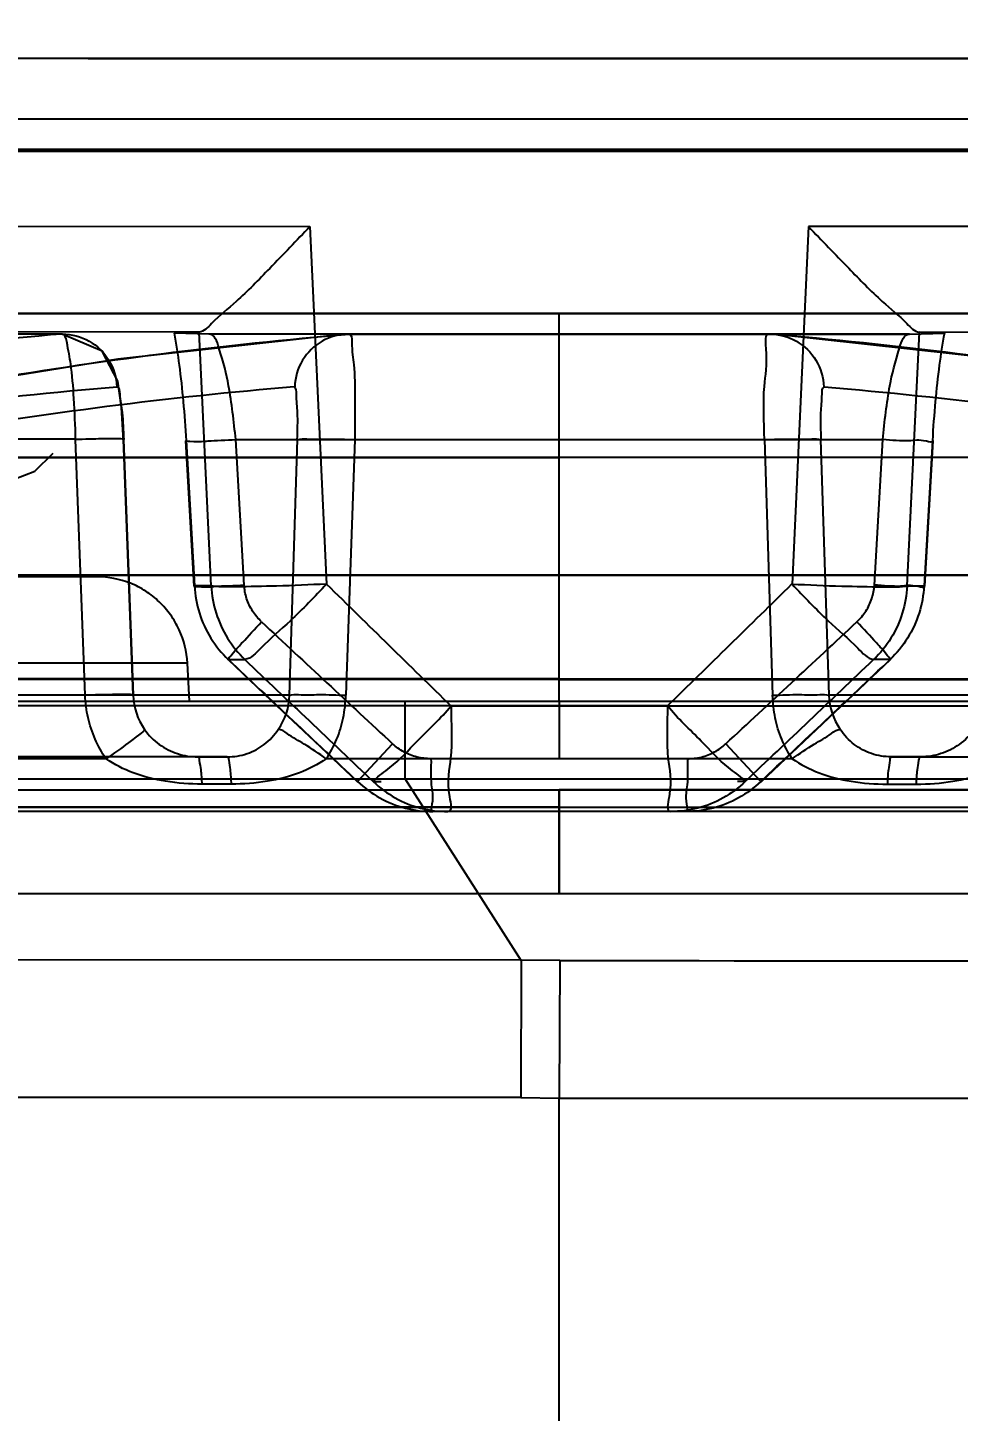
# Model space of a CAD drawing. Header units: millimetres. Extents: x 687 to 1107, y -116 to 478.
# Drawn here: x 830.842 to 831.863, y 376.688 to 378.206 of the extents above; entities that cross this region are included whole.
import ezdxf

# ---------------------------------------------------------------- set-up
doc = ezdxf.new("R2010")
doc.units = ezdxf.units.MM
doc.header["$LTSCALE"] = 0.1
doc.layers.add('DIM', color=3, linetype='Continuous')
doc.styles.get("Standard").update_dxf_attribs({"font": 'arial.ttf'})
doc.dimstyles.new('ISO-25', dxfattribs={"dimtxt": 2.5, "dimasz": 2.5, "dimexe": 1.25, "dimexo": 0.625, "dimtad": 1, "dimlfac": 5, "dimtxsty": 'Standard', "dimcen": 2.5, "dimadec": 0, "dimazin": 0, "dimtfac": 1, "dimtmove": 0, "dimatfit": 3, "dimfxl": 0, "dimarcsym": 0})

# ---------------------------------------------------------------- blocks, each defined once
blk = doc.blocks.new('*D67')
at = {"layer": 'Defpoints', "color": 0}
for p in [(831.4252, 395.8247), (883.897, -59.5354), (893.1679, -59.5354)]:
    blk.add_point(p, dxfattribs=at)
at = {"layer": 'DIM', "color": 0, "lineweight": -2}
for p, q in [((832.0502, 395.8247), (894.4179, 395.8247)), ((893.1679, 393.3247), (893.1679, -57.0354)), ((884.522, -59.5354), (894.4179, -59.5354))]:
    blk.add_line(p, q, dxfattribs=at)
at = {"layer": 'DIM', "color": 0}
for points in [[(892.7512, 393.3247), (893.5845, 393.3247), (893.1679, 395.8247)], [(892.7512, -57.0354), (893.5845, -57.0354), (893.1679, -59.5354)]]:
    blk.add_solid(points, dxfattribs=at)
at = {"layer": 'DIM', "color": 0, "insert": (890.9041, 168.1447), "char_height": 2.5, "attachment_point": 5, "rotation": 90}
blk.add_mtext('(2280)', dxfattribs=at)

msp = doc.modelspace()

# ---------------------------------------------------------------- linework, layer by layer
for p, q in [((831.0304, 378.1719), (830.4014, 378.1722)), ((827.0251, 378.1056), (835.8253, 378.1056)), ((830.5867, 377.9878), (831.1516, 377.9875)), ((831.1516, 377.9875), (831.1698, 377.5952)), ((831.6987, 377.9875), (831.6807, 377.5952)), ((832.2639, 377.9877), (831.6987, 377.9875)), ((841.4254, 377.8911), (831.4252, 377.892)), ((831.4252, 377.7339), (831.4252, 377.8919)), ((831.4252, 377.8919), (843.5936, 377.8905)), ((831.4252, 377.7341), (831.4252, 377.8918)), ((829.687, 377.8705), (830.8799, 377.8695)), ((831.03, 377.8717), (830.6736, 377.8719)), ((831.0027, 377.8704), (831.03, 377.8717)), ((831.0407, 377.8694), (831.0027, 377.8704)), ((831.0434, 377.5931), (831.03, 377.8715)), ((831.1946, 377.8694), (831.0407, 377.8694)), ((831.1946, 377.8694), (831.8097, 377.8694)), ((831.807, 377.5931), (831.8204, 377.8715)), ((831.8097, 377.8694), (831.8478, 377.8704)), ((831.8478, 377.8704), (831.8204, 377.8717)), ((831.8205, 377.8717), (832.1769, 377.8719)), ((830.8945, 377.7541), (829.7342, 377.7541)), ((830.9051, 377.4731), (830.8945, 377.7537)), ((830.9469, 377.7537), (830.9575, 377.4731)), ((830.9578, 377.4733), (830.9472, 377.7538)), ((831.0152, 377.7523), (831.0243, 377.5928)), ((831.0158, 377.7526), (831.0249, 377.5931)), ((831.0702, 377.7536), (831.7802, 377.7536)), ((831.0795, 377.5941), (831.0702, 377.7536)), ((831.1292, 377.4731), (831.1381, 377.7536)), ((831.2009, 377.7536), (831.1911, 377.4732)), ((831.6503, 377.7536), (831.6594, 377.4732)), ((831.7213, 377.4731), (831.7124, 377.7536)), ((831.771, 377.5941), (831.7802, 377.7536)), ((831.8347, 377.7526), (831.8255, 377.5931)), ((831.8352, 377.7523), (831.8261, 377.5928)), ((831.4252, 377.4668), (831.4252, 377.734)), ((831.4252, 377.4666), (831.4252, 377.7335)), ((829.6432, 377.6047), (831.4252, 377.6048)), ((831.4252, 377.6048), (829.9599, 377.6047)), ((831.4252, 377.4911), (831.4252, 377.6048)), ((831.4252, 377.4911), (831.4252, 377.6048)), ((831.4252, 377.6048), (832.8906, 377.6047)), ((833.2073, 377.6047), (831.4252, 377.6048)), ((830.9179, 377.6032), (830.5535, 377.6032)), ((831.0434, 377.5931), (831.0249, 377.5931)), ((831.807, 377.5931), (831.8255, 377.5931)), ((831.0621, 377.5123), (831.0803, 377.5123)), ((831.7883, 377.5123), (831.7702, 377.5123)), ((831.0174, 377.5084), (830.5641, 377.5084)), ((831.0196, 377.4667), (831.0174, 377.5084)), ((831.4252, 377.4906), (824.8723, 377.4906)), ((831.4252, 377.4911), (829.9524, 377.4911)), ((831.4252, 377.4911), (832.8981, 377.4911)), ((831.4252, 377.4906), (837.9782, 377.4906)), ((805.1117, 377.4667), (857.667, 377.4666)), ((830.9575, 377.4731), (808.817, 377.4731)), ((820.4265, 377.4666), (857.7392, 377.4666)), ((831.1292, 377.4731), (829.8926, 377.4731)), ((831.256, 377.3816), (831.2563, 377.4667)), ((831.4253, 377.4669), (831.4253, 377.4047)), ((857.0534, 377.4731), (831.7213, 377.4731)), ((831.544, 377.4614), (829.456, 377.4615)), ((831.3065, 377.4614), (833.3945, 377.4614)), ((831.4252, 377.4666), (831.4252, 377.4044)), ((831.204, 377.3785), (831.2424, 377.4199)), ((831.6464, 377.3785), (831.6081, 377.4199)), ((831.061, 377.4056), (805.7888, 377.4056)), ((830.9279, 377.4035), (829.0467, 377.4035)), ((831.0286, 377.4056), (831.061, 377.4056)), ((831.6809, 377.4035), (831.1695, 377.4035)), ((831.7894, 377.4056), (857.0617, 377.4056)), ((831.8219, 377.4056), (831.7894, 377.4056)), ((821.702, 377.3814), (831.256, 377.3815)), ((831.0652, 377.3756), (831.0333, 377.3756)), ((831.2211, 377.3785), (831.2298, 377.3785)), ((831.256, 377.3816), (840.1165, 377.3819)), ((831.3835, 377.1822), (831.256, 377.3816)), ((831.6294, 377.3785), (831.6207, 377.3785)), ((831.7853, 377.3756), (831.8171, 377.3756)), ((824.8072, 377.3693), (831.4252, 377.3693)), ((829.8911, 377.3693), (832.9593, 377.3693)), ((838.0432, 377.3693), (831.4252, 377.3693)), ((831.4252, 377.3693), (831.4252, 377.3071)), ((831.4252, 377.3693), (831.4252, 377.3071)), ((831.4252, 377.2556), (831.4252, 377.3693)), ((831.4252, 377.3504), (821.43, 377.3504)), ((821.43, 377.3503), (841.4205, 377.3503)), ((835.7328, 377.3456), (827.1176, 377.3456)), ((831.4252, 377.3503), (831.4252, 377.2556)), ((831.4252, 377.3503), (831.4252, 377.2556)), ((821.425, 377.2556), (841.4255, 377.2556)), ((831.3835, 377.1827), (821.6887, 377.1843)), ((831.3835, 377.1825), (831.383, 377.0319)), ((831.4257, 377.1821), (831.3835, 377.1825)), ((831.4257, 377.1821), (831.4252, 377.0311)), ((830.3086, 377.0321), (831.383, 377.0322)), ((831.383, 377.0319), (831.4252, 377.0311)), ((831.4252, 377.0311), (843.6051, 377.0315)), ((831.4252, 376.0851), (831.4252, 377.0311))]:
    msp.add_line(p, q)
for points in [[(832.4548, 378.1722), (831.7315, 378.1719), (830.9967, 378.1719), (830.2642, 378.1723), (829.569, 378.1732), (828.9286, 378.1742), (828.3745, 378.1754), (827.9233, 378.1765), (827.5919, 378.1774), (827.3894, 378.178), (827.3224, 378.1782)], [(835.5288, 378.1782), (835.194, 378.1772), (834.8072, 378.1762), (834.3068, 378.175), (833.7187, 378.1739), (833.0686, 378.1729), (832.3891, 378.1722), (831.7, 378.1719)], [(830.88, 377.8695), (830.2728, 377.8699), (829.6874, 377.8705)], [(831.1896, 377.8692), (830.941, 377.842), (830.6917, 377.8018), (830.4418, 377.7483), (830.1914, 377.6815), (829.9403, 377.6015)], [(830.9472, 377.7522), (830.9448, 377.7887), (830.9407, 377.8176), (830.9238, 377.8506), (830.8799, 377.8695)], [(831.6558, 377.8694), (831.348, 377.8694), (831.0408, 377.8694)], [(831.8097, 377.8694), (831.5022, 377.8694), (831.1946, 377.8694)], [(832.9101, 377.6015), (832.6591, 377.6815), (832.4087, 377.7483), (832.1588, 377.8018), (831.9095, 377.842), (831.6608, 377.8692)], [(831.8347, 377.7526), (831.8348, 377.7525), (831.835, 377.7525), (831.8351, 377.7524), (831.8352, 377.7524), (831.8352, 377.7523), (831.8352, 377.7523)], [(829.6597, 377.6747), (829.7568, 377.6754), (829.8509, 377.6762), (829.9416, 377.6772), (830.0286, 377.6784), (830.1117, 377.6796), (830.1907, 377.681), (830.2653, 377.6824), (830.3356, 377.684), (830.4012, 377.6856), (830.4623, 377.6873), (830.5185, 377.6891), (830.5698, 377.6909), (830.616, 377.6928), (830.6574, 377.6947), (830.6938, 377.6966), (830.7254, 377.6985), (830.7526, 377.7005), (830.7752, 377.7025), (830.7947, 377.7046), (830.8097, 377.7068), (830.8272, 377.7103), (830.8499, 377.7191), (830.8698, 377.7387)], [(831.0456, 377.5928), (831.0452, 377.5928), (831.0448, 377.5929), (831.0444, 377.5929), (831.044, 377.593), (831.0437, 377.593), (831.0434, 377.5931)], [(831.8049, 377.5928), (831.8053, 377.5928), (831.8057, 377.5929), (831.8061, 377.5929), (831.8064, 377.593), (831.8068, 377.593), (831.807, 377.5931)], [(831.8255, 377.5931), (831.8257, 377.593), (831.8259, 377.593), (831.826, 377.593), (831.8261, 377.5929), (831.8261, 377.5929), (831.8261, 377.5928)], [(831.0618, 377.5123), (831.1092, 377.4675), (831.1565, 377.4229), (831.2038, 377.3783)], [(831.6467, 377.3783), (831.694, 377.4229), (831.7413, 377.4675), (831.7886, 377.5123)], [(831.2211, 377.3785), (831.2212, 377.3787), (831.2214, 377.3789), (831.2215, 377.3791), (831.2218, 377.3793), (831.222, 377.3795), (831.2223, 377.3798)], [(831.6294, 377.3785), (831.6292, 377.3787), (831.6291, 377.3789), (831.6289, 377.3791), (831.6287, 377.3793), (831.6285, 377.3795), (831.6282, 377.3798)]]:
    msp.add_lwpolyline(points)
for centre, radius, start, end in [((889.2678, 436.8273), 82.9688, 225.553815, 225.68591), ((773.2243, 437.1714), 83.4653, 314.325106, 314.45643), ((888.4425, 439.0647), 84.0948, 227.007911, 227.141785), ((774.4079, 439.0647), 84.0948, 312.858215, 312.992089), ((888.7199, 438.5047), 83.9315, 226.609872, 226.743014), ((886.4929, 435.6794), 80.3366, 226.389248, 226.52779), ((775.7672, 436.3039), 81.1959, 313.471354, 313.608435), ((774.1305, 438.5048), 83.9315, 313.256986, 313.390128), ((831.0282, 377.476), 0.0707, 182.3433, 214.8009), ((831.0596, 377.4752), 0.0697, 325.398, 358.3284), ((831.7909, 377.4752), 0.0697, 181.6716, 214.6021)]:
    msp.add_arc(centre, radius, start, end)
for points, knots in [([(829.4458, 378.1733), (829.2134, 378.1737), (828.781, 378.1745), (828.2263, 378.1757), (827.7411, 378.177), (827.5531, 378.1775), (827.2747, 378.1783), (827.4648, 378.1777), (827.6493, 378.1772), (828.0618, 378.1761), (828.5819, 378.1749), (829.2388, 378.1736), (829.9833, 378.1726), (830.7901, 378.1719), (831.6203, 378.1718), (832.1784, 378.172), (832.4549, 378.1722)], [0, 0, 0, 0, 0.096063, 0.176506, 0.237624, 0.276706, 0.292628, 0.300782, 0.33267, 0.386698, 0.460856, 0.552258, 0.656667, 0.769243, 0.885677, 1, 1, 1, 1]), ([(830.4012, 378.1722), (830.5329, 378.1721), (830.7974, 378.172), (831.196, 378.1718), (831.5969, 378.1718), (832.1246, 378.172), (832.7628, 378.1725), (833.6599, 378.1737), (834.4588, 378.1753), (835.0584, 378.1768), (835.3756, 378.1777), (835.4554, 378.178), (835.5321, 378.1782), (835.5116, 378.1781), (835.4485, 378.178), (835.3112, 378.1776), (835.1395, 378.1771), (834.8674, 378.1764), (834.4509, 378.1753), (833.931, 378.1742), (833.5693, 378.1736), (833.4049, 378.1734)], [0, 0, 0, 0, 0.054489, 0.109391, 0.164875, 0.220309, 0.327687, 0.428509, 0.593007, 0.650656, 0.688928, 0.706139, 0.707064, 0.7075, 0.712476, 0.738552, 0.759254, 0.785065, 0.850453, 0.931931, 1, 1, 1, 1]), ([(829.4942, 378.0699), (829.2661, 378.0699), (828.8429, 378.0701), (828.3008, 378.0702), (827.8285, 378.0705), (827.6459, 378.0708), (827.3775, 378.071), (827.5619, 378.0718), (827.741, 378.0716), (828.1428, 378.0721), (828.649, 378.0722), (829.288, 378.0723), (830.0144, 378.0724), (830.8028, 378.0725), (831.615, 378.0724), (832.1599, 378.0724), (832.4296, 378.0724)], [0, 0, 0, 0, 0.096673, 0.177125, 0.238103, 0.276956, 0.292592, 0.300724, 0.332443, 0.386438, 0.46049, 0.551599, 0.655637, 0.768974, 0.885666, 1, 1, 1, 1]), ([(832.9767, 378.0723), (833.2089, 378.0722), (833.6436, 378.0722), (834.25, 378.0719), (834.7308, 378.0718), (835.1173, 378.0714), (835.288, 378.0715), (835.4717, 378.0708), (835.2251, 378.0704), (835.0529, 378.0704), (834.6187, 378.0701), (834.1167, 378.0699), (833.4861, 378.0698), (832.7793, 378.0697), (832.0134, 378.0697), (831.2225, 378.0697), (830.6907, 378.0697), (830.4265, 378.0697)], [0, 0, 0, 0, 0.093455, 0.175451, 0.242466, 0.291425, 0.320802, 0.328894, 0.342501, 0.376637, 0.43011, 0.500618, 0.585547, 0.681552, 0.785914, 0.893644, 1, 1, 1, 1]), ([(831.1516, 377.9875), (831.1371, 377.972), (831.1104, 377.9445), (831.0748, 377.9076), (831.0485, 377.8867), (831.0355, 377.8722), (831.03, 377.8715)], [0, 0, 0, 0, 0.378419, 0.68606, 0.901289, 1, 1, 1, 1]), ([(831.6987, 377.9875), (831.7133, 377.972), (831.7401, 377.9447), (831.7756, 377.9077), (831.8019, 377.8867), (831.8149, 377.8722), (831.8204, 377.8715)], [0, 0, 0, 0, 0.378395, 0.685831, 0.901159, 1, 1, 1, 1]), ([(805.4272, 377.8881), (805.4559, 377.8885), (805.567, 377.8896), (805.8117, 377.8904), (806.2279, 377.8901), (806.6938, 377.8898), (807.1839, 377.8896), (807.6612, 377.8895), (808.2291, 377.8893), (808.899, 377.8891), (809.6756, 377.889), (810.5572, 377.8891), (811.5332, 377.8892), (812.5872, 377.8893), (813.6995, 377.8896), (815.2475, 377.8899), (817.2219, 377.8903), (819.6116, 377.8908), (822.779, 377.8913), (826.7179, 377.8918), (829.8553, 377.892), (831.4252, 377.8919)], [0, 0, 0, 0, 0.003316, 0.012819, 0.028238, 0.05134, 0.06659, 0.084788, 0.106415, 0.132125, 0.162092, 0.196026, 0.233859, 0.274706, 0.31765, 0.362212, 0.45334, 0.545477, 0.637971, 0.818839, 1, 1, 1, 1]), ([(831.4252, 377.8919), (829.8246, 377.8919), (826.6265, 377.8918), (822.6324, 377.8913), (819.4461, 377.8908), (817.0732, 377.8903), (815.1098, 377.8899), (813.5656, 377.8895), (812.4547, 377.8893), (811.4038, 377.8892), (810.1795, 377.889), (809.0872, 377.8891), (808.1376, 377.8894), (807.4523, 377.8895), (806.7913, 377.8898), (806.1851, 377.8902), (805.8161, 377.8903), (805.6094, 377.8898), (805.5079, 377.8894), (805.4519, 377.8886), (805.4282, 377.8881)], [0, 0, 0, 0, 0.184709, 0.369058, 0.46091, 0.552392, 0.642886, 0.687488, 0.730587, 0.771088, 0.808757, 0.87187, 0.897136, 0.918337, 0.950956, 0.973411, 0.988287, 0.993534, 0.997269, 1, 1, 1, 1]), ([(830.8799, 377.8695), (830.7422, 377.8581), (830.4653, 377.8229), (830.0518, 377.7341), (829.7792, 377.6516), (829.6432, 377.6047)], [0, 0, 0, 0, 0.326945, 0.659506, 1, 1, 1, 1]), ([(829.9599, 377.6047), (830.0956, 377.6516), (830.3677, 377.734), (830.7806, 377.8228), (831.0571, 377.858), (831.1946, 377.8694)], [0, 0, 0, 0, 0.340376, 0.672933, 1, 1, 1, 1]), ([(830.8945, 377.7541), (830.8942, 377.769), (830.8931, 377.7958), (830.8902, 377.8339), (830.8862, 377.8533), (830.8831, 377.8697), (830.8799, 377.8695)], [0, 0, 0, 0, 0.381309, 0.70324, 0.917589, 1, 1, 1, 1]), ([(830.8799, 377.8695), (830.8901, 377.8695), (830.9107, 377.864), (830.9333, 377.842), (830.9393, 377.8217), (830.9396, 377.8116)], [0, 0, 0, 0, 0.336299, 0.666888, 1, 1, 1, 1]), ([(831.0027, 377.8704), (831.0048, 377.8588), (831.0086, 377.8339), (831.0129, 377.7945), (831.015, 377.7669), (831.0158, 377.7526)], [0, 0, 0, 0, 0.29823, 0.637805, 1, 1, 1, 1]), ([(831.0702, 377.7536), (831.0682, 377.7734), (831.0642, 377.8095), (831.0556, 377.8429), (831.047, 377.8697), (831.0407, 377.8694)], [0, 0, 0, 0, 0.492046, 0.845291, 1, 1, 1, 1]), ([(831.1946, 377.8694), (831.1844, 377.8694), (831.1638, 377.864), (831.1412, 377.8419), (831.1352, 377.8216), (831.1349, 377.8115)], [0, 0, 0, 0, 0.336195, 0.665258, 1, 1, 1, 1]), ([(831.1946, 377.8694), (831.1976, 377.8697), (831.1973, 377.8517), (831.201, 377.8338), (831.2009, 377.795), (831.2012, 377.7684), (831.2009, 377.7536)], [0, 0, 0, 0, 0.077773, 0.293598, 0.617416, 1, 1, 1, 1]), ([(831.6503, 377.7536), (831.65, 377.773), (831.6481, 377.8104), (831.6546, 377.8383), (831.6507, 377.8699), (831.6559, 377.8694)], [0, 0, 0, 0, 0.501391, 0.864824, 1, 1, 1, 1]), ([(832.8906, 377.6047), (832.7548, 377.6516), (832.4828, 377.734), (832.0699, 377.8228), (831.7934, 377.858), (831.6559, 377.8694)], [0, 0, 0, 0, 0.340363, 0.672922, 1, 1, 1, 1]), ([(831.6559, 377.8694), (831.6661, 377.8694), (831.6866, 377.864), (831.7092, 377.842), (831.7152, 377.8216), (831.7156, 377.8115)], [0, 0, 0, 0, 0.336197, 0.665259, 1, 1, 1, 1]), ([(831.7802, 377.7536), (831.7823, 377.7734), (831.7862, 377.8095), (831.7949, 377.8429), (831.8035, 377.8697), (831.8097, 377.8694)], [0, 0, 0, 0, 0.49206, 0.845307, 1, 1, 1, 1]), ([(831.8478, 377.8704), (831.8456, 377.8588), (831.8418, 377.8339), (831.8375, 377.7945), (831.8355, 377.7669), (831.8347, 377.7526)], [0, 0, 0, 0, 0.298224, 0.637799, 1, 1, 1, 1]), ([(829.7033, 377.5469), (829.8385, 377.5936), (830.1102, 377.6762), (830.5238, 377.7649), (830.8015, 377.8002), (830.94, 377.8116)], [0, 0, 0, 0, 0.338632, 0.67119, 1, 1, 1, 1]), ([(831.1345, 377.8115), (830.9971, 377.8001), (830.7208, 377.7646), (830.3079, 377.6757), (830.0357, 377.5937), (829.8999, 377.5469)], [0, 0, 0, 0, 0.326868, 0.659448, 1, 1, 1, 1]), ([(830.94, 377.8116), (830.9425, 377.8104), (830.943, 377.7985), (830.9464, 377.7811), (830.9469, 377.7636), (830.9473, 377.7537)], [0, 0, 0, 0, 0.141618, 0.491613, 1, 1, 1, 1]), ([(831.1378, 377.7536), (831.138, 377.7635), (831.1388, 377.7809), (831.1366, 377.7983), (831.1369, 377.8102), (831.1345, 377.8115)], [0, 0, 0, 0, 0.50798, 0.858893, 1, 1, 1, 1]), ([(831.7127, 377.7536), (831.7124, 377.7635), (831.7117, 377.7809), (831.7138, 377.7983), (831.7135, 377.8102), (831.7159, 377.8115)], [0, 0, 0, 0, 0.507764, 0.858759, 1, 1, 1, 1]), ([(831.7159, 377.8115), (831.8533, 377.8001), (832.1297, 377.7646), (832.5425, 377.6757), (832.8148, 377.5936), (832.9506, 377.5469)], [0, 0, 0, 0, 0.326866, 0.659446, 1, 1, 1, 1]), ([(830.9469, 377.7537), (830.9485, 377.7543), (830.9313, 377.7546), (830.9233, 377.7544), (830.9039, 377.754), (830.8945, 377.7537)], [0, 0, 0, 0, 0.098498, 0.462553, 1, 1, 1, 1]), ([(831.0158, 377.7526), (831.0144, 377.7522), (831.0315, 377.7511), (831.0394, 377.7527), (831.0602, 377.7531), (831.0702, 377.7536)], [0, 0, 0, 0, 0.079196, 0.44719, 1, 1, 1, 1]), ([(831.1381, 377.7536), (831.1413, 377.7548), (831.1528, 377.7538), (831.1734, 377.7547), (831.191, 377.7539), (831.2009, 377.7536)], [0, 0, 0, 0, 0.163538, 0.526739, 1, 1, 1, 1]), ([(831.6503, 377.7536), (831.6601, 377.7539), (831.6775, 377.7547), (831.6979, 377.7538), (831.7092, 377.7548), (831.7124, 377.7536)], [0, 0, 0, 0, 0.473538, 0.837201, 1, 1, 1, 1]), ([(831.8352, 377.7523), (831.8351, 377.7499), (831.8213, 377.7543), (831.8075, 377.7508), (831.7898, 377.7531), (831.7802, 377.7536)], [0, 0, 0, 0, 0.129116, 0.477571, 1, 1, 1, 1]), ([(831.4252, 377.7339), (829.8525, 377.734), (826.7095, 377.7339), (822.7635, 377.7333), (819.5885, 377.7328), (817.1861, 377.7323), (815.1948, 377.7319), (813.6261, 377.7315), (812.4931, 377.7313), (811.4166, 377.7311), (810.4186, 377.731), (809.5169, 377.731), (808.7233, 377.7311), (808.0401, 377.7313), (807.4627, 377.7314), (806.9788, 377.7316), (806.4834, 377.7318), (806.0134, 377.7321), (805.5942, 377.7324), (805.348, 377.7316), (805.2362, 377.7304), (805.2072, 377.73)], [0, 0, 0, 0, 0.179962, 0.359634, 0.45152, 0.543268, 0.634528, 0.679372, 0.722767, 0.764173, 0.802546, 0.836968, 0.867354, 0.893349, 0.915139, 0.933429, 0.948721, 0.971826, 0.987203, 0.996684, 1, 1, 1, 1]), ([(806.3684, 377.7319), (806.4096, 377.7319), (806.7368, 377.7317), (807.2507, 377.7315), (807.9465, 377.7314), (808.9156, 377.731), (810.0319, 377.731), (811.284, 377.7311), (812.3576, 377.7313), (813.4898, 377.7315), (815.0553, 377.7318), (817.0363, 377.7322), (819.4224, 377.7328), (822.6166, 377.7333), (826.6179, 377.7338), (829.8217, 377.734), (831.4252, 377.7339)], [0, 0, 0, 0, 0.004927, 0.039182, 0.061525, 0.088237, 0.155208, 0.195173, 0.23815, 0.283745, 0.330729, 0.425586, 0.520932, 0.616407, 0.808018, 1, 1, 1, 1]), ([(857.6429, 377.7311), (857.6137, 377.7314), (857.5013, 377.7323), (857.2544, 377.7327), (856.8333, 377.7322), (856.1987, 377.7319), (855.5054, 377.7316), (854.7851, 377.7315), (854.0935, 377.7313), (853.289, 377.7312), (852.3759, 377.7312), (851.3669, 377.7313), (849.8863, 377.7316), (847.9514, 377.732), (845.5837, 377.7325), (843.1959, 377.733), (838.4753, 377.7338), (834.5514, 377.7341), (831.4252, 377.7341)], [0, 0, 0, 0, 0.003341, 0.012853, 0.028259, 0.051526, 0.085469, 0.107588, 0.133947, 0.164607, 0.199639, 0.238433, 0.280071, 0.36906, 0.459836, 0.550999, 0.642288, 1, 1, 1, 1]), ([(857.6424, 377.731), (857.6185, 377.7315), (857.5621, 377.7322), (857.4597, 377.7323), (857.3228, 377.7324), (857.1463, 377.7323), (856.8191, 377.7322), (856.2643, 377.7318), (855.5951, 377.7316), (854.8991, 377.7314), (853.9293, 377.7311), (852.8121, 377.7311), (851.5592, 377.7312), (850.0913, 377.7314), (848.1565, 377.7318), (845.7719, 377.7323), (843.353, 377.7329), (840.1149, 377.7334), (836.139, 377.7339), (832.972, 377.734), (831.4252, 377.734)], [0, 0, 0, 0, 0.002727, 0.006459, 0.011716, 0.018388, 0.026663, 0.049154, 0.081868, 0.10324, 0.128805, 0.192834, 0.231084, 0.272172, 0.360805, 0.452485, 0.545039, 0.637599, 0.823011, 1, 1, 1, 1]), ([(831.0172, 377.5084), (831.0165, 377.521), (831.0118, 377.5398), (830.9991, 377.5617), (830.9867, 377.5761), (830.9718, 377.5879), (830.9494, 377.5994), (830.9304, 377.6032), (830.9179, 377.6032)], [0, 0, 0, 0, 0.250057, 0.375964, 0.501346, 0.626493, 0.751775, 1, 1, 1, 1]), ([(831.0249, 377.5931), (831.0236, 377.5927), (831.0398, 377.5915), (831.0478, 377.5934), (831.069, 377.5934), (831.0795, 377.5941)], [0, 0, 0, 0, 0.074043, 0.423244, 1, 1, 1, 1]), ([(831.0249, 377.5931), (831.0255, 377.583), (831.0291, 377.5629), (831.0419, 377.5351), (831.0548, 377.5193), (831.0621, 377.5123)], [0, 0, 0, 0, 0.333651, 0.666148, 1, 1, 1, 1]), ([(831.0434, 377.5931), (831.0439, 377.583), (831.0475, 377.5629), (831.0602, 377.5351), (831.073, 377.5193), (831.0803, 377.5123)], [0, 0, 0, 0, 0.333885, 0.667308, 1, 1, 1, 1]), ([(831.1698, 377.5952), (831.1515, 377.5943), (831.1184, 377.5928), (831.0771, 377.5922), (831.0538, 377.5919), (831.0456, 377.5928)], [0, 0, 0, 0, 0.440527, 0.800377, 1, 1, 1, 1]), ([(831.0985, 377.5538), (831.0948, 377.5573), (831.0882, 377.5652), (831.0816, 377.5791), (831.0797, 377.5891), (831.0795, 377.5941)], [0, 0, 0, 0, 0.336, 0.670126, 1, 1, 1, 1]), ([(831.1698, 377.5952), (831.1568, 377.5815), (831.1335, 377.5566), (831.1032, 377.5314), (831.0873, 377.5136), (831.0803, 377.5123)], [0, 0, 0, 0, 0.462769, 0.826184, 1, 1, 1, 1]), ([(831.6807, 377.5952), (831.6937, 377.5815), (831.717, 377.5566), (831.7473, 377.5314), (831.7632, 377.5136), (831.7702, 377.5123)], [0, 0, 0, 0, 0.46287, 0.826242, 1, 1, 1, 1]), ([(831.6807, 377.5952), (831.6989, 377.5943), (831.732, 377.5928), (831.7734, 377.5922), (831.7966, 377.5919), (831.8049, 377.5928)], [0, 0, 0, 0, 0.440209, 0.800271, 1, 1, 1, 1]), ([(831.7519, 377.5538), (831.7557, 377.5573), (831.7623, 377.5652), (831.7688, 377.5791), (831.7707, 377.5891), (831.771, 377.5941)], [0, 0, 0, 0, 0.336002, 0.670128, 1, 1, 1, 1]), ([(831.807, 377.5931), (831.8065, 377.583), (831.8029, 377.5629), (831.7903, 377.5351), (831.7774, 377.5193), (831.7702, 377.5123)], [0, 0, 0, 0, 0.33389, 0.667312, 1, 1, 1, 1]), ([(831.8261, 377.5928), (831.826, 377.5904), (831.8121, 377.5948), (831.7983, 377.5914), (831.7806, 377.5935), (831.771, 377.5941)], [0, 0, 0, 0, 0.129041, 0.477047, 1, 1, 1, 1]), ([(831.8255, 377.5931), (831.825, 377.583), (831.8213, 377.5629), (831.8085, 377.5351), (831.7956, 377.5193), (831.7883, 377.5123)], [0, 0, 0, 0, 0.333648, 0.666145, 1, 1, 1, 1]), ([(831.0621, 377.5123), (831.0607, 377.5115), (831.0719, 377.5251), (831.0777, 377.5311), (831.0916, 377.5464), (831.0985, 377.5538)], [0, 0, 0, 0, 0.091128, 0.4494, 1, 1, 1, 1]), ([(831.7883, 377.5123), (831.7898, 377.5115), (831.7786, 377.5251), (831.7728, 377.5311), (831.7589, 377.5464), (831.7519, 377.5538)], [0, 0, 0, 0, 0.091128, 0.4494, 1, 1, 1, 1]), ([(830.9279, 377.4035), (830.9233, 377.4103), (830.9152, 377.4248), (830.9075, 377.4484), (830.9053, 377.4649), (830.905, 377.4731)], [0, 0, 0, 0, 0.332873, 0.666273, 1, 1, 1, 1]), ([(830.9575, 377.4731), (830.9591, 377.4738), (830.9419, 377.474), (830.9339, 377.4738), (830.9145, 377.4735), (830.9051, 377.4731)], [0, 0, 0, 0, 0.098877, 0.461916, 1, 1, 1, 1]), ([(831.1292, 377.4731), (831.1323, 377.4743), (831.1436, 377.4733), (831.1639, 377.4743), (831.1813, 377.4735), (831.1911, 377.4732)], [0, 0, 0, 0, 0.162732, 0.526275, 1, 1, 1, 1]), ([(831.1695, 377.4035), (831.174, 377.4102), (831.1818, 377.4245), (831.1889, 377.4482), (831.1908, 377.4648), (831.1911, 377.4732)], [0, 0, 0, 0, 0.32748, 0.659269, 1, 1, 1, 1]), ([(831.6594, 377.4732), (831.6692, 377.4735), (831.6866, 377.4743), (831.7069, 377.4733), (831.7182, 377.4743), (831.7213, 377.4731)], [0, 0, 0, 0, 0.47438, 0.836896, 1, 1, 1, 1]), ([(831.6809, 377.4035), (831.6764, 377.4102), (831.6686, 377.4246), (831.6615, 377.4483), (831.6596, 377.4648), (831.6594, 377.4732)], [0, 0, 0, 0, 0.328971, 0.660547, 1, 1, 1, 1]), ([(831.2223, 377.3798), (831.2273, 377.3852), (831.2455, 377.3968), (831.2715, 377.4264), (831.2952, 377.4477), (831.3065, 377.4614)], [0, 0, 0, 0, 0.188412, 0.545431, 1, 1, 1, 1]), ([(831.3065, 377.4614), (831.3065, 377.4424), (831.309, 377.4056), (831.3, 377.3772), (831.3083, 377.3456), (831.3029, 377.3456)], [0, 0, 0, 0, 0.492586, 0.85936, 1, 1, 1, 1]), ([(831.544, 377.4614), (831.544, 377.4423), (831.5415, 377.4056), (831.5505, 377.3772), (831.5421, 377.3456), (831.5476, 377.3456)], [0, 0, 0, 0, 0.492785, 0.859438, 1, 1, 1, 1]), ([(831.6282, 377.3798), (831.6232, 377.3852), (831.6049, 377.3968), (831.579, 377.4264), (831.5553, 377.4476), (831.544, 377.4614)], [0, 0, 0, 0, 0.188388, 0.545401, 1, 1, 1, 1]), ([(830.9701, 377.4356), (830.9719, 377.4358), (830.9586, 377.4258), (830.9518, 377.4203), (830.9359, 377.409), (830.9279, 377.4035)], [0, 0, 0, 0, 0.101577, 0.449515, 1, 1, 1, 1]), ([(830.9701, 377.4356), (830.9745, 377.4293), (830.9854, 377.4183), (831.006, 377.408), (831.0211, 377.4056), (831.0285, 377.4056)], [0, 0, 0, 0, 0.338971, 0.669944, 1, 1, 1, 1]), ([(831.061, 377.4056), (831.0683, 377.4056), (831.0829, 377.4079), (831.1025, 377.4185), (831.1127, 377.4294), (831.1169, 377.4356)], [0, 0, 0, 0, 0.333148, 0.658325, 1, 1, 1, 1]), ([(831.1695, 377.4035), (831.1616, 377.409), (831.1474, 377.4191), (831.1299, 377.4281), (831.1204, 377.436), (831.1169, 377.4356)], [0, 0, 0, 0, 0.469764, 0.828866, 1, 1, 1, 1]), ([(831.6809, 377.4035), (831.6889, 377.409), (831.703, 377.4191), (831.7206, 377.4281), (831.7301, 377.436), (831.7336, 377.4356)], [0, 0, 0, 0, 0.469764, 0.828866, 1, 1, 1, 1]), ([(831.7894, 377.4056), (831.7821, 377.4056), (831.7676, 377.4079), (831.748, 377.4185), (831.7378, 377.4294), (831.7335, 377.4356)], [0, 0, 0, 0, 0.333149, 0.658325, 1, 1, 1, 1]), ([(831.8804, 377.4356), (831.8759, 377.4293), (831.865, 377.4183), (831.8445, 377.408), (831.8294, 377.4056), (831.8219, 377.4056)], [0, 0, 0, 0, 0.338971, 0.669944, 1, 1, 1, 1]), ([(831.2845, 377.4035), (831.2794, 377.4035), (831.269, 377.4048), (831.2545, 377.4104), (831.2461, 377.4165), (831.2424, 377.4199)], [0, 0, 0, 0, 0.335572, 0.669648, 1, 1, 1, 1]), ([(831.5659, 377.4035), (831.5711, 377.4035), (831.5814, 377.4048), (831.5959, 377.4104), (831.6043, 377.4165), (831.6081, 377.4199)], [0, 0, 0, 0, 0.335572, 0.669648, 1, 1, 1, 1]), ([(831.0333, 377.3756), (831.02, 377.3757), (830.9942, 377.3776), (830.9583, 377.3864), (830.9371, 377.3971), (830.9279, 377.4035)], [0, 0, 0, 0, 0.363447, 0.696944, 1, 1, 1, 1]), ([(831.0333, 377.3756), (831.0331, 377.3809), (831.0326, 377.3904), (831.0309, 377.3986), (831.03, 377.4056), (831.0286, 377.4056)], [0, 0, 0, 0, 0.519052, 0.864353, 1, 1, 1, 1]), ([(831.0609, 377.4056), (831.0622, 377.4056), (831.0629, 377.3987), (831.0645, 377.3906), (831.0649, 377.3809), (831.0652, 377.3756)], [0, 0, 0, 0, 0.129156, 0.470814, 1, 1, 1, 1]), ([(831.1695, 377.4035), (831.1604, 377.3972), (831.1396, 377.3864), (831.104, 377.3775), (831.0785, 377.3757), (831.0652, 377.3756)], [0, 0, 0, 0, 0.302864, 0.634841, 1, 1, 1, 1]), ([(831.2845, 377.4035), (831.2846, 377.394), (831.2833, 377.3756), (831.2878, 377.3614), (831.2838, 377.3456), (831.2865, 377.3456)], [0, 0, 0, 0, 0.491519, 0.858955, 1, 1, 1, 1]), ([(831.5659, 377.4035), (831.5659, 377.394), (831.5671, 377.3756), (831.5627, 377.3614), (831.5667, 377.3456), (831.564, 377.3456)], [0, 0, 0, 0, 0.491519, 0.858955, 1, 1, 1, 1]), ([(831.6809, 377.4035), (831.69, 377.3972), (831.7109, 377.3864), (831.7465, 377.3775), (831.7719, 377.3757), (831.7853, 377.3756)], [0, 0, 0, 0, 0.302864, 0.634841, 1, 1, 1, 1]), ([(831.7896, 377.4056), (831.7883, 377.4056), (831.7876, 377.3987), (831.7859, 377.3906), (831.7855, 377.3809), (831.7853, 377.3756)], [0, 0, 0, 0, 0.129156, 0.470814, 1, 1, 1, 1]), ([(831.8171, 377.3756), (831.8174, 377.3809), (831.8179, 377.3904), (831.8196, 377.3986), (831.8205, 377.4056), (831.8218, 377.4056)], [0, 0, 0, 0, 0.519092, 0.864397, 1, 1, 1, 1]), ([(831.8171, 377.3756), (831.8305, 377.3757), (831.8562, 377.3776), (831.8922, 377.3864), (831.9134, 377.3971), (831.9225, 377.4035)], [0, 0, 0, 0, 0.363447, 0.696944, 1, 1, 1, 1]), ([(831.204, 377.3785), (831.2113, 377.3716), (831.2278, 377.3595), (831.2562, 377.3481), (831.2764, 377.3456), (831.2865, 377.3456)], [0, 0, 0, 0, 0.333769, 0.666147, 1, 1, 1, 1]), ([(831.2211, 377.3785), (831.2283, 377.3716), (831.2447, 377.3595), (831.2728, 377.3481), (831.2929, 377.3456), (831.3029, 377.3456)], [0, 0, 0, 0, 0.333932, 0.667166, 1, 1, 1, 1]), ([(831.6294, 377.3785), (831.6221, 377.3716), (831.6058, 377.3595), (831.5777, 377.3481), (831.5576, 377.3456), (831.5476, 377.3456)], [0, 0, 0, 0, 0.333932, 0.667166, 1, 1, 1, 1]), ([(831.6464, 377.3785), (831.6391, 377.3716), (831.6227, 377.3595), (831.5943, 377.3481), (831.5741, 377.3456), (831.564, 377.3456)], [0, 0, 0, 0, 0.333769, 0.666147, 1, 1, 1, 1]), ([(841.2257, 377.1839), (840.4101, 377.1827), (839.1863, 377.1819), (837.5541, 377.1822), (836.3289, 377.1824), (835.1033, 377.1817), (833.4688, 377.1806), (832.2429, 377.1806), (831.4257, 377.1819)], [0, 0, 0, 0, 0.249678, 0.374629, 0.499648, 0.624727, 0.749837, 1, 1, 1, 1])]:
    msp.add_open_spline(points, degree=3, knots=knots)

# ---------------------------------------------------------------- dimensions: what is measured, and where the dimension line sits
at = {"layer": 'DIM'}
dim = msp.add_linear_dim(base=(893.1679, -59.5354), p1=(831.4252, 395.8247), p2=(883.897, -59.5354), angle=90, text='(2280)', dimstyle='ISO-25', dxfattribs=at)
dim.commit()
dim.dimension.update_dxf_attribs({"geometry": '*D67', "text_midpoint": (890.9041, 168.1447)})

doc.saveas('drawing.dxf')
